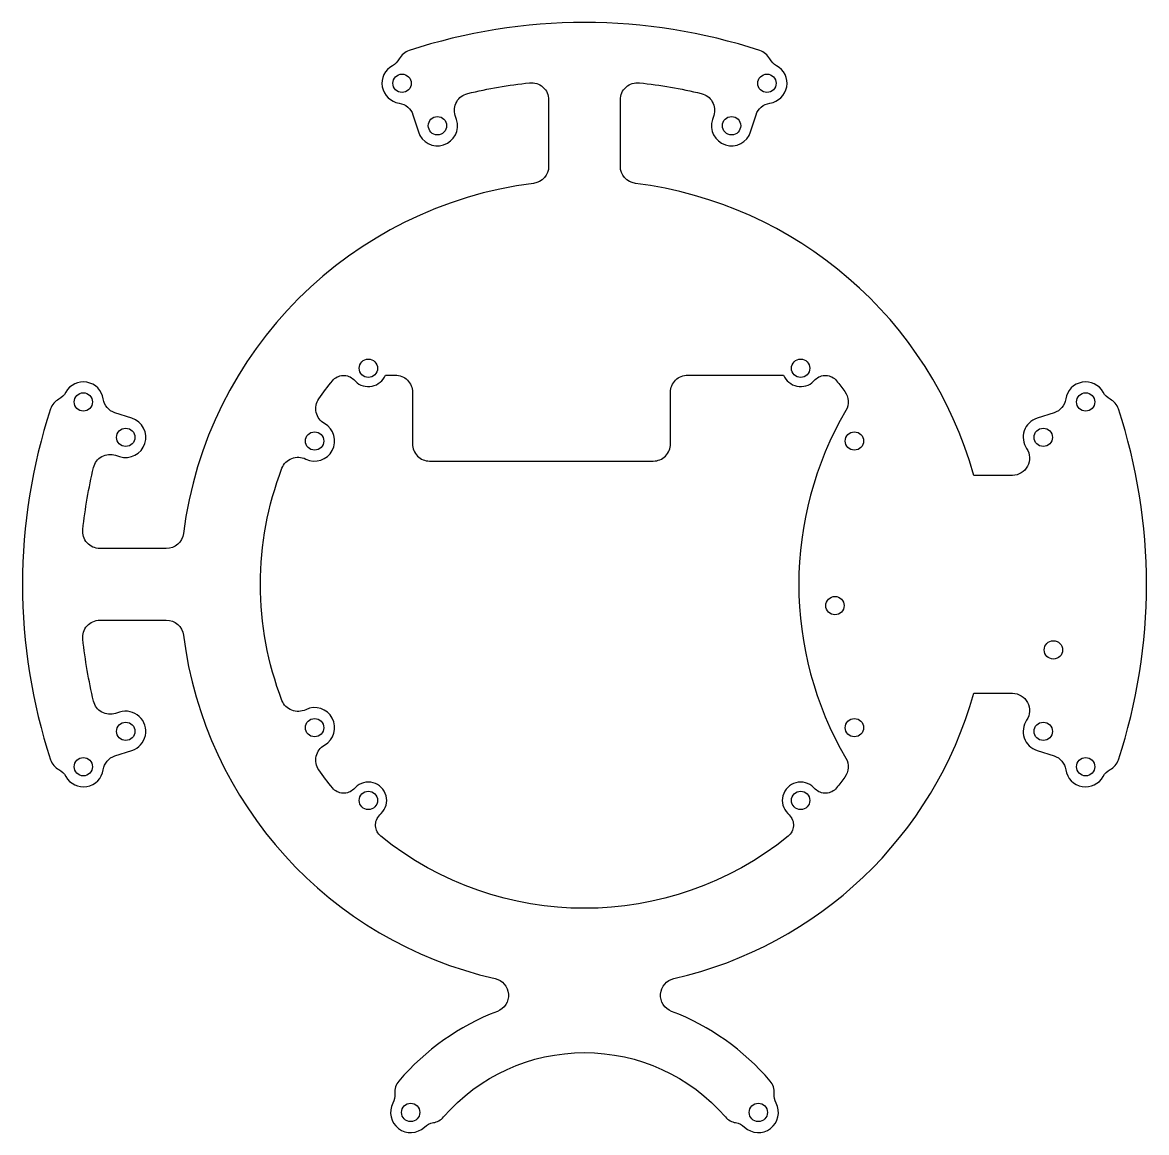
# Model space of a CAD drawing. Header units: millimetres. Extents: x -98 to 98, y -96 to 98.
import ezdxf

# ---------------------------------------------------------------- set-up
doc = ezdxf.new("R2010")
doc.units = ezdxf.units.MM
doc.layers.get('0').update_dxf_attribs({"linetype": 'CONTINUOUS'})

msp = doc.modelspace()

# ---------------------------------------------------------------- linework, layer by layer
for points in [[(-28.97, 78.92, 1), (-22.3, 81.06), (-22.53, 81.78, -0.436815), (-20.37, 85.61, -0.031155), (-9.58, 87.48, -0.446523), (-6.25, 84.5), (-6.25, 72.92, -0.37772), (-8.87, 69.94, 0.342085), (-69.94, 8.87, -0.37772), (-72.92, 6.25), (-84.5, 6.25, -0.446523), (-87.48, 9.58, -0.031155), (-85.61, 20.37, -0.436815), (-81.78, 22.53), (-81.06, 22.3, 1), (-78.92, 28.97), (-81.88, 29.92, -0.285193), (-83.93, 32.33, 0.717028), (-90.46, 33.5, -0.144867), (-91.67, 32.3, 0.192828), (-93.1, 30.59, 0.160088), (-93.1, -30.59, 0.192828), (-91.67, -32.3, -0.144867), (-90.46, -33.5, 0.717028), (-83.93, -32.33, -0.285193), (-81.88, -29.92), (-78.92, -28.97, 1), (-81.06, -22.3), (-81.78, -22.53, -0.436815), (-85.61, -20.37, -0.031155), (-87.48, -9.58, -0.446523), (-84.5, -6.25), (-72.92, -6.25, -0.37772), (-69.94, -8.87, 0.315229), (-15.6, -68.75, -0.741789), (-15.19, -74.48, 0.125701), (-32.37, -86.63, 0.199929), (-33.07, -88.82, -0.143561), (-33.41, -90.48, 0.846743), (-27.92, -94.67, -0.148831), (-26.35, -93.89, 0.175425), (-24.57, -92.9, -0.456897), (24.57, -92.9, 0.175425), (26.35, -93.89, -0.148831), (27.92, -94.67, 0.846743), (33.41, -90.48, -0.143561), (33.07, -88.82, 0.199929), (32.37, -86.63, 0.125701), (15.19, -74.48, -0.741789), (15.6, -68.75, 0.275354), (67.89, -19), (74.61, -19, -0.601061), (77.09, -23.68, 0.500014), (78.92, -28.97), (81.88, -29.92, -0.285193), (83.93, -32.33, 0.717028), (90.46, -33.5, -0.144867), (91.67, -32.3, 0.192828), (93.1, -30.59, 0.160088), (93.1, 30.59, 0.192828), (91.67, 32.3, -0.144867), (90.46, 33.5, 0.717028), (83.93, 32.33, -0.285193), (81.88, 29.92), (78.92, 28.97, 0.500014), (77.09, 23.68, -0.601061), (74.61, 19), (67.89, 19, 0.30161), (8.87, 69.94, -0.37772), (6.25, 72.92), (6.25, 84.5, -0.446523), (9.58, 87.48, -0.031155), (20.37, 85.61, -0.436815), (22.53, 81.78), (22.3, 81.06, 1), (28.97, 78.92), (29.92, 81.88, -0.285193), (32.33, 83.93, 0.717028), (33.5, 90.46, -0.144867), (32.3, 91.67, 0.192828), (30.59, 93.1, 0.160088), (-30.59, 93.1, 0.192828), (-32.3, 91.67, -0.144867), (-33.5, 90.46, 0.717028), (-32.33, 83.93, -0.285193), (-29.92, 81.88)], [(40.23, -35.71), (39.95, -35.43, 1), (35.43, -39.95), (35.71, -40.23, -0.445538), (35.51, -43.95, -0.353538), (-35.51, -43.95, -0.445538), (-35.71, -40.23), (-35.43, -39.95, 1), (-39.95, -35.43), (-40.23, -35.71, -0.445538), (-43.95, -35.51, -0.017426), (-46.31, -32.36, -0.441301), (-45.34, -28.04, 0.970292), (-48.62, -21.86, -0.441301), (-52.75, -20.25, -0.185312), (-52.75, 20.24, -0.441301), (-48.62, 21.86, 0.970293), (-45.34, 28.04, -0.441301), (-46.31, 32.36, -0.017426), (-43.95, 35.51, -0.445538), (-40.23, 35.71), (-39.95, 35.43, 0.5384), (-34.72, 36.5), (-33, 36.5, -0.414214), (-30, 33.5), (-30, 24.5, 0.414214), (-27, 21.5), (12, 21.5, 0.414214), (15, 24.5), (15, 33.5, -0.414214), (18, 36.5), (34.72, 36.5, 0.5384), (39.95, 35.43), (40.23, 35.71, -0.445538), (43.95, 35.51, -0.010506), (45.4, 33.63, -0.300149), (45.58, 30.33, 0.27071), (45.58, -30.33, -0.300149), (45.4, -33.63, -0.010506), (43.95, -35.51, -0.445538)]]:
    msp.add_lwpolyline(points, format="xyb", close=True)
for centre in [(-31.81, 87.39), (31.81, 87.39), (-25.64, 79.99), (25.64, 79.99), (-37.69, 37.69), (37.69, 37.69), (-87.39, 31.81), (87.39, 31.81), (-79.99, 25.64), (-47.07, 25), (47.07, 25), (79.99, 25.64), (43.67, -3.71), (81.77, -11.43), (-47.07, -25), (47.07, -25), (-79.99, -25.64), (79.99, -25.64), (-87.39, -31.81), (87.39, -31.81), (-37.69, -37.69), (37.69, -37.69), (-30.31, -92.11), (30.31, -92.11)]:
    msp.add_circle(centre, 1.6)

doc.saveas('drawing.dxf')
